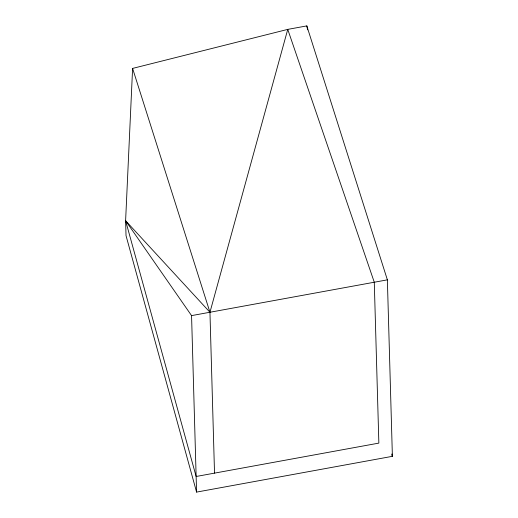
<?xml version="1.0" encoding="UTF-8"?>
<svg xmlns="http://www.w3.org/2000/svg" width="518" height="518" viewBox="0 0 518 518"><rect width="100%" height="100%" fill="white"/><g stroke="black" fill="none" stroke-linecap="round" stroke-linejoin="round"><path stroke-width="0.78" d="M132.602 68.415L209.952 312.263L287.749 29.384L374.281 282.239L378.859 443.11L196.141 476.489L125.609 220.713L132.602 68.415L287.749 29.384L306.818 25.9L387.373 279.843L392.391 456.326L196.581 492.1L126.029 235.651L125.609 220.713L209.952 312.263L214.523 473.128M125.609 220.713L191.563 315.617L387.373 279.843M391.906 454.785L392.391 456.326L391.919 453.949M306.818 25.9L307.608 29.863M191.563 315.617L196.581 492.1"/></g></svg>
